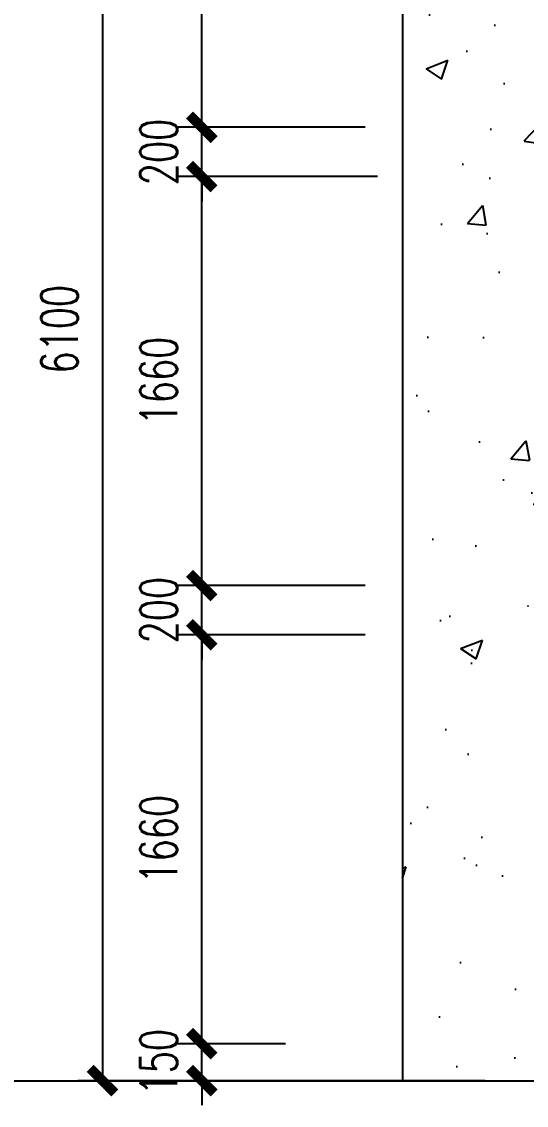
# Model space of a CAD drawing. Header units: millimetres. Extents: x -198529 to 244266, y -64 to 158464.
# Drawn here: x -175819 to -173768, y 94353 to 98752 of the extents above; entities that cross this region are included whole.
import ezdxf

# ---------------------------------------------------------------- set-up
doc = ezdxf.new("R2010")
doc.units = ezdxf.units.MM
doc.layers.add('0-DCC-STRUC-T', color=4, linetype='Continuous')
doc.layers.add('COIL-BANK', color=8, linetype='Continuous')
doc.styles.add('DIM_FONT', font='SIMPLEX', dxfattribs={"width": 0.7, "bigfont": 'GBCBIG'})
doc.dimstyles.new('DIM-1', dxfattribs={"dimtxt": 150, "dimasz": 100, "dimexe": 100, "dimexo": 100, "dimgap": 100, "dimtad": 1, "dimdec": 0, "dimzin": 12, "dimdsep": 46, "dimtxsty": 'DIM_FONT', "dimblk": 'ARCHTICK', "dimcen": 2.5, "dimclrd": 256, "dimclre": 256, "dimclrt": 256, "dimadec": 0, "dimazin": 3, "dimtfac": 1, "dimtdec": 0, "dimtix": 1, "dimtmove": 2, "dimatfit": 3, "dimfxl": 1, "dimlwd": -1, "dimlwe": -1, "dimarcsym": 0})

# ---------------------------------------------------------------- blocks, each defined once
blk = doc.blocks.new('_ArchTick')
at = {"color": 0, "linetype": 'ByBlock', "const_width": 0.4}
blk.add_lwpolyline([(-0.5, -0.5), (0.5, 0.5)], dxfattribs=at)
blk = doc.blocks.new('*D182')
at = {"layer": '0-DCC-STRUC-T', "transparency": 16777216}
for p, q in [((-174995.8, 100553), (-175590.1, 100553)), ((-175490.1, 100553), (-175490.1, 94453)), ((-173935.7, 94453), (-175590.1, 94453))]:
    blk.add_line(p, q, dxfattribs=at)
at = {"layer": 'Defpoints', "color": 0, "transparency": 16777216}
for p in [(-174895.8, 100553), (-175490.1, 94453), (-173835.7, 94453)]:
    blk.add_point(p, dxfattribs=at)
at = {"layer": '0-DCC-STRUC-T', "transparency": 16777216, "xscale": 100, "yscale": 100, "zscale": 100}
for p, rotation in [((-175490.1, 100553), 90), ((-175490.1, 94453), 270)]:
    blk.add_blockref('_ArchTick', p, dxfattribs=dict(at, rotation=rotation))
at = {"layer": '0-DCC-STRUC-T', "transparency": 16777216, "insert": (-175665.1, 97503), "char_height": 150, "attachment_point": 5, "rotation": 90, "style": 'DIM_FONT'}
blk.add_mtext('6100', dxfattribs=at)
blk = doc.blocks.new('*D183')
at = {"layer": '0-DCC-STRUC-T', "transparency": 16777216}
for p, q in [((-174422.3, 96263), (-175186.9, 96263)), ((-175086.9, 94603), (-175086.9, 96263)), ((-174747.2, 94603), (-175186.9, 94603))]:
    blk.add_line(p, q, dxfattribs=at)
at = {"layer": 'Defpoints', "color": 0, "transparency": 16777216}
for p in [(-175086.9, 96263), (-174322.3, 96263), (-174647.2, 94603)]:
    blk.add_point(p, dxfattribs=at)
at = {"layer": '0-DCC-STRUC-T', "transparency": 16777216, "xscale": 100, "yscale": 100, "zscale": 100}
for p, rotation in [((-175086.9, 96263), 90), ((-175086.9, 94603), 270)]:
    blk.add_blockref('_ArchTick', p, dxfattribs=dict(at, rotation=rotation))
at = {"layer": '0-DCC-STRUC-T', "transparency": 16777216, "insert": (-175261.9, 95433), "char_height": 150, "attachment_point": 5, "rotation": 90, "style": 'DIM_FONT'}
blk.add_mtext('1660', dxfattribs=at)
blk = doc.blocks.new('*D184')
at = {"layer": '0-DCC-STRUC-T', "transparency": 16777216}
for p, q in [((-175086.9, 96463), (-175086.9, 96563)), ((-174422.3, 96463), (-175186.9, 96463)), ((-175086.9, 96263), (-175086.9, 96463)), ((-174422.3, 96263), (-175186.9, 96263)), ((-175086.9, 96263), (-175086.9, 96163))]:
    blk.add_line(p, q, dxfattribs=at)
at = {"layer": 'Defpoints', "color": 0, "transparency": 16777216}
for p in [(-175086.9, 96463), (-174322.3, 96463), (-174322.3, 96263)]:
    blk.add_point(p, dxfattribs=at)
at = {"layer": '0-DCC-STRUC-T', "transparency": 16777216, "xscale": 100, "yscale": 100, "zscale": 100}
for p, rotation in [((-175086.9, 96463), 270), ((-175086.9, 96263), 90)]:
    blk.add_blockref('_ArchTick', p, dxfattribs=dict(at, rotation=rotation))
at = {"layer": '0-DCC-STRUC-T', "transparency": 16777216, "insert": (-175261.9, 96363), "char_height": 150, "attachment_point": 5, "rotation": 90, "style": 'DIM_FONT'}
blk.add_mtext('200', dxfattribs=at)
blk = doc.blocks.new('*D185')
at = {"layer": '0-DCC-STRUC-T', "transparency": 16777216}
for p, q in [((-174372.3, 98123), (-175186.9, 98123)), ((-175086.9, 96463), (-175086.9, 98123)), ((-174422.3, 96463), (-175186.9, 96463))]:
    blk.add_line(p, q, dxfattribs=at)
at = {"layer": 'Defpoints', "color": 0, "transparency": 16777216}
for p in [(-175086.9, 98123), (-174272.3, 98123), (-174322.3, 96463)]:
    blk.add_point(p, dxfattribs=at)
at = {"layer": '0-DCC-STRUC-T', "transparency": 16777216, "xscale": 100, "yscale": 100, "zscale": 100}
for p, rotation in [((-175086.9, 98123), 90), ((-175086.9, 96463), 270)]:
    blk.add_blockref('_ArchTick', p, dxfattribs=dict(at, rotation=rotation))
at = {"layer": '0-DCC-STRUC-T', "transparency": 16777216, "insert": (-175261.9, 97293), "char_height": 150, "attachment_point": 5, "rotation": 90, "style": 'DIM_FONT'}
blk.add_mtext('1660', dxfattribs=at)
blk = doc.blocks.new('*D186')
at = {"layer": '0-DCC-STRUC-T', "transparency": 16777216}
for p, q in [((-175086.9, 98323), (-175086.9, 98423)), ((-174422.3, 98323), (-175186.9, 98323)), ((-175086.9, 98123), (-175086.9, 98323)), ((-174422.3, 98123), (-175186.9, 98123)), ((-175086.9, 98123), (-175086.9, 98023))]:
    blk.add_line(p, q, dxfattribs=at)
at = {"layer": 'Defpoints', "color": 0, "transparency": 16777216}
for p in [(-175086.9, 98323), (-174322.3, 98323), (-174322.3, 98123)]:
    blk.add_point(p, dxfattribs=at)
at = {"layer": '0-DCC-STRUC-T', "transparency": 16777216, "xscale": 100, "yscale": 100, "zscale": 100}
for p, rotation in [((-175086.9, 98323), 270), ((-175086.9, 98123), 90)]:
    blk.add_blockref('_ArchTick', p, dxfattribs=dict(at, rotation=rotation))
at = {"layer": '0-DCC-STRUC-T', "transparency": 16777216, "insert": (-175261.9, 98223), "char_height": 150, "attachment_point": 5, "rotation": 90, "style": 'DIM_FONT'}
blk.add_mtext('200', dxfattribs=at)
blk = doc.blocks.new('*D187')
at = {"layer": '0-DCC-STRUC-T', "transparency": 16777216}
for p, q in [((-174199.9, 100553), (-175186.9, 100553)), ((-175086.9, 98323), (-175086.9, 100553)), ((-174499.9, 98323), (-175186.9, 98323))]:
    blk.add_line(p, q, dxfattribs=at)
at = {"layer": 'Defpoints', "color": 0, "transparency": 16777216}
for p in [(-175086.9, 100553), (-174099.9, 100553), (-174399.9, 98323)]:
    blk.add_point(p, dxfattribs=at)
at = {"layer": '0-DCC-STRUC-T', "transparency": 16777216, "xscale": 100, "yscale": 100, "zscale": 100}
for p, rotation in [((-175086.9, 100553), 90), ((-175086.9, 98323), 270)]:
    blk.add_blockref('_ArchTick', p, dxfattribs=dict(at, rotation=rotation))
at = {"layer": '0-DCC-STRUC-T', "transparency": 16777216, "insert": (-175261.9, 99438), "char_height": 150, "attachment_point": 5, "rotation": 90, "style": 'DIM_FONT'}
blk.add_mtext('2230', dxfattribs=at)
blk = doc.blocks.new('*D192')
at = {"layer": '0-DCC-STRUC-T', "transparency": 16777216}
for p, q in [((-175086.9, 94603), (-175086.9, 94703)), ((-174747.2, 94603), (-175186.9, 94603)), ((-175086.9, 94453), (-175086.9, 94603)), ((-174747.2, 94453), (-175186.9, 94453)), ((-175086.9, 94453), (-175086.9, 94353))]:
    blk.add_line(p, q, dxfattribs=at)
at = {"layer": 'Defpoints', "color": 0, "transparency": 16777216}
for p in [(-175086.9, 94603), (-174647.2, 94603), (-174647.2, 94453)]:
    blk.add_point(p, dxfattribs=at)
at = {"layer": '0-DCC-STRUC-T', "transparency": 16777216, "xscale": 100, "yscale": 100, "zscale": 100}
for p, rotation in [((-175086.9, 94603), 270), ((-175086.9, 94453), 90)]:
    blk.add_blockref('_ArchTick', p, dxfattribs=dict(at, rotation=rotation))
at = {"layer": '0-DCC-STRUC-T', "transparency": 16777216, "insert": (-175261.9, 94528), "char_height": 150, "attachment_point": 5, "rotation": 90, "style": 'DIM_FONT'}
blk.add_mtext('150', dxfattribs=at)

msp = doc.modelspace()

# ---------------------------------------------------------------- hatches: boundary and pattern name
at = {"transparency": 33554687}
h = msp.add_hatch(dxfattribs=at)
h.set_pattern_fill('AR-CONC', color=252, scale=5)
h.paths.add_polyline_path([(-174270.8, 94453), (-173020.8, 94453), (-173020.8, 100553), (-174270.8, 100553)])

# ---------------------------------------------------------------- linework, layer by layer
at = {"layer": 'COIL-BANK'}
msp.add_line((-177942.3, 94453), (-138929, 94453), dxfattribs=at)
msp.add_lwpolyline([(-174270.8, 94453), (-173020.8, 94453), (-173020.8, 100553), (-174270.8, 100553)], close=True, dxfattribs=at)

# ---------------------------------------------------------------- dimensions: what is measured, and where the dimension line sits
at = {"layer": '0-DCC-STRUC-T'}
for base, p1, p2, picture, middle in [((-175490.1, 94453), (-174895.8, 100553), (-173835.7, 94453), '*D182', (-175665.1, 97503)), ((-175086.9, 100553), (-174399.9, 98323), (-174099.9, 100553), '*D187', (-175261.9, 99438)), ((-175086.9, 98323), (-174322.3, 98123), (-174322.3, 98323), '*D186', (-175261.9, 98223)), ((-175086.9, 98123), (-174322.3, 96463), (-174272.3, 98123), '*D185', (-175261.9, 97293)), ((-175086.9, 96463), (-174322.3, 96263), (-174322.3, 96463), '*D184', (-175261.9, 96363)), ((-175086.9, 96263), (-174647.2, 94603), (-174322.3, 96263), '*D183', (-175261.9, 95433)), ((-175086.9, 94603), (-174647.2, 94453), (-174647.2, 94603), '*D192', (-175261.9, 94528))]:
    dim = msp.add_linear_dim(base=base, p1=p1, p2=p2, angle=90, dimstyle='DIM-1', dxfattribs=at)
    dim.commit()
    dim.dimension.update_dxf_attribs({"geometry": picture, "text_midpoint": middle})

doc.saveas('drawing.dxf')
